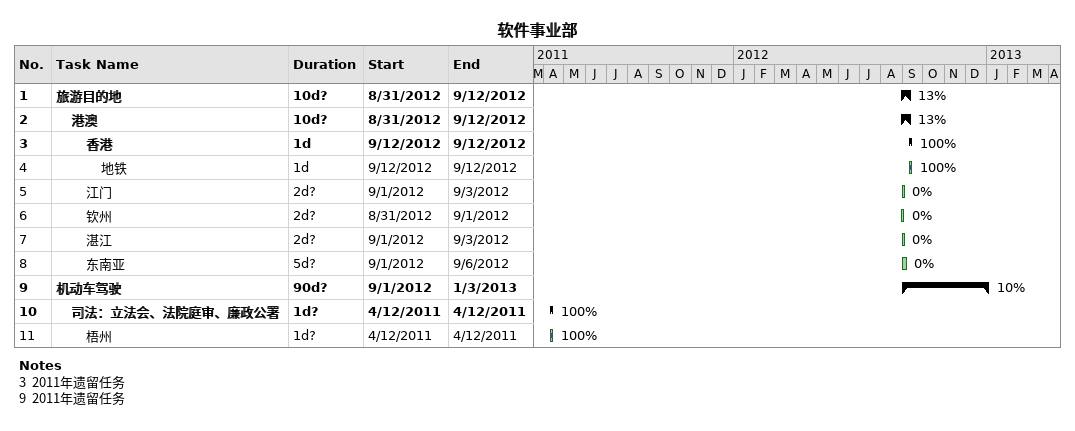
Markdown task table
软件事业部

| ID | Level | Task | Duration | Start | Finish | % complete |
|---|---|---|---|---|---|---|
| 1 | 1 | **旅游目的地** | 10d? | 2012-08-31 | 2012-09-12 | 13 |
| 2 | 2 | **港澳** | 10d? | 2012-08-31 | 2012-09-12 | 13 |
| 3 | 3 | **香港** | 1d | 2012-09-12 | 2012-09-12 | 100 |
| 4 | 4 | 地铁 | 1d | 2012-09-12 | 2012-09-12 | 100 |
| 5 | 3 | 江门 | 2d? | 2012-09-01 | 2012-09-03 | 0 |
| 6 | 3 | 钦州 | 2d? | 2012-08-31 | 2012-09-01 | 0 |
| 7 | 3 | 湛江 | 2d? | 2012-09-01 | 2012-09-03 | 0 |
| 8 | 3 | 东南亚 | 5d? | 2012-09-01 | 2012-09-06 | 0 |
| 9 | 1 | **机动车驾驶** | 90d? | 2012-09-01 | 2013-01-03 | 10 |
| 10 | 2 | **司法：立法会、法院庭审、廉政公署** | 1d? | 2011-04-12 | 2011-04-12 | 100 |
| 11 | 3 | 梧州 | 1d? | 2011-04-12 | 2011-04-12 | 100 |

Notes
- 3: 2011年遗留任务
- 9: 2011年遗留任务
